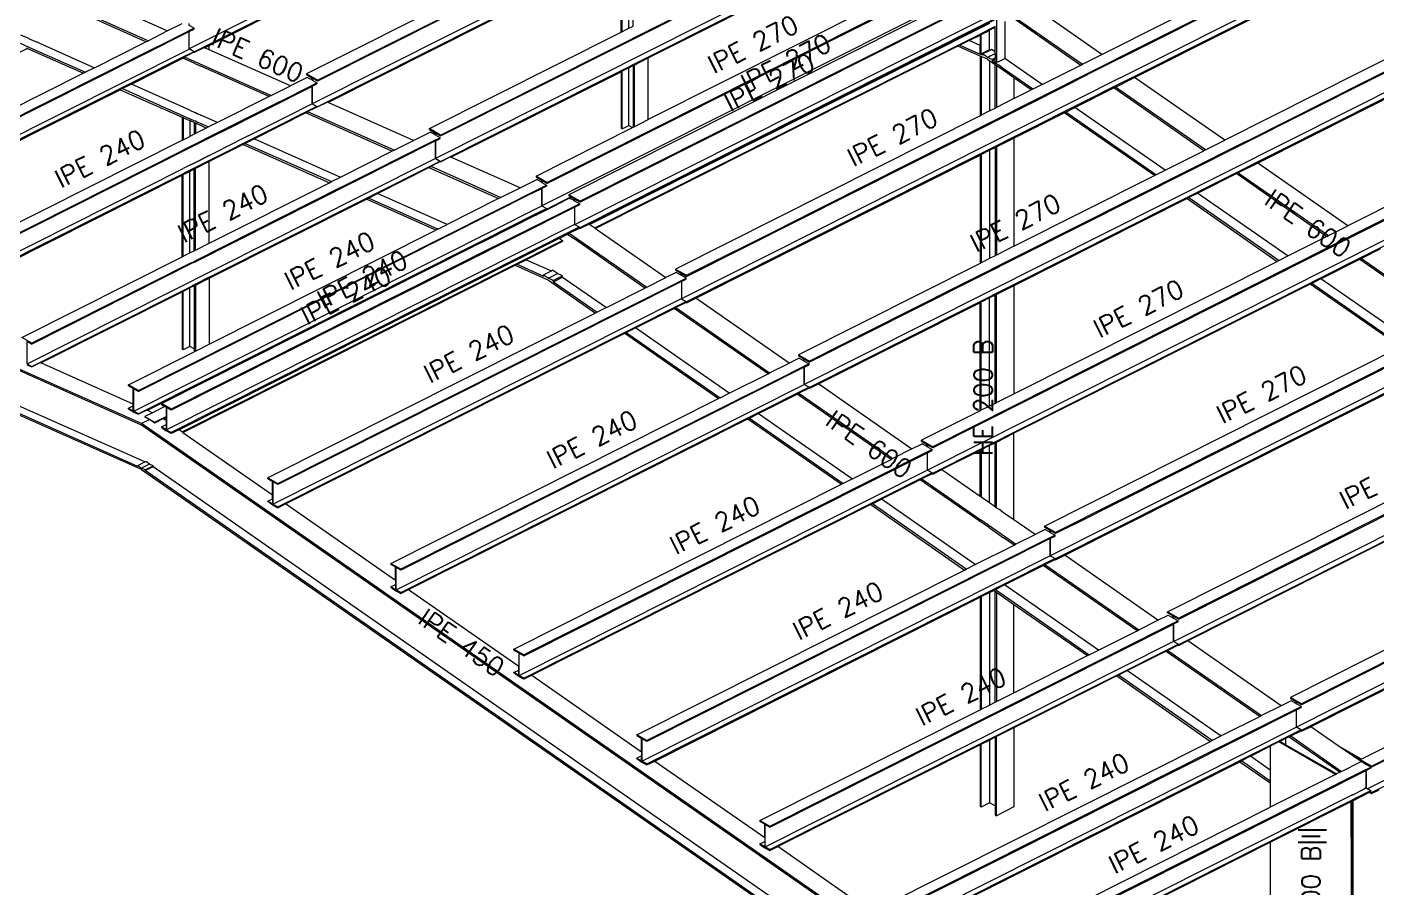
# Model space of a CAD drawing. Header units: millimetres. Extents: x 2 to 172, y 1 to 110.
# Drawn here: x 16.21 to 27.42, y 16.8 to 23.95 of the extents above; entities that cross this region are included whole.
import ezdxf
from ezdxf.enums import TextEntityAlignment as Align

# ---------------------------------------------------------------- set-up
doc = ezdxf.new("R2010")
doc.units = ezdxf.units.MM
doc.layers.add('BARRAS_DE_ACERO', color=7, linetype='Continuous', lineweight=9)
doc.layers.add('REFERENCIA_DE_LAS_BARRAS', color=2, linetype='Continuous', lineweight=9)
doc.styles.add('CYPETXT', font='romans__.ttf', dxfattribs={"height": 0.2})

msp = doc.modelspace()

# ---------------------------------------------------------------- linework, layer by layer
at = {"layer": 'BARRAS_DE_ACERO'}
for p, q in [((42.371, 33.458), (20.706, 22.557)), ((30.842, 28.517), (19.597, 22.859)), ((24.879, 27.407), (17.598, 23.743)), ((25.285, 23.527), (32.96, 27.39)), ((25.865, 26.981), (18.575, 23.313)), ((25.901, 26.952), (18.619, 23.288)), ((38.736, 26.572), (24.748, 19.534)), ((27.816, 26.319), (20.526, 22.651)), ((25.726, 18.848), (40.305, 26.184)), ((20.755, 22.31), (28.036, 25.974)), ((34.106, 25.679), (23.727, 20.456)), ((28.93, 25.534), (24.899, 23.505)), ((25.285, 23.691), (28.925, 25.523)), ((20.59, 25.295), (17.72, 23.852)), ((18.619, 23.508), (22.22, 25.32)), ((35.712, 25.098), (24.704, 19.559)), ((21.139, 24.875), (18.527, 23.56)), ((19.641, 23.045), (23.237, 24.854)), ((25.329, 23.502), (27.891, 24.792)), ((19.641, 23.053), (22.971, 24.729)), ((19.641, 22.834), (23.285, 24.668)), ((21.139, 24.548), (18.706, 23.323)), ((24.127, 24.472), (20.526, 22.66)), ((21.139, 23.906), (21.139, 24.548)), ((24.399, 24.316), (20.799, 22.504)), ((24.395, 24.305), (20.799, 22.496)), ((17.371, 23.917), (16.908, 24.123)), ((20.799, 22.285), (24.443, 24.119)), ((25.131, 23.722), (24.573, 24.111)), ((17.211, 23.836), (16.669, 24.077)), ((17.194, 23.827), (16.718, 24.039)), ((20.874, 22.314), (24.246, 24.011)), ((24.257, 24.016), (24.257, 23.654)), ((24.325, 23.995), (24.325, 23.689)), ((24.405, 24.035), (24.971, 23.641)), ((17.549, 23.91), (14.203, 22.226)), ((16.152, 23.886), (16.218, 23.856)), ((17.211, 23.836), (17.371, 23.917)), ((17.287, 23.786), (17.549, 23.918)), ((17.371, 23.917), (17.494, 23.978)), ((17.554, 23.92), (17.549, 23.918)), ((17.554, 23.912), (17.549, 23.91)), ((17.593, 23.94), (17.554, 23.92)), ((17.554, 23.912), (17.593, 23.931)), ((17.554, 23.768), (17.554, 23.912)), ((17.554, 23.912), (17.554, 23.912)), ((17.554, 23.768), (17.554, 23.912)), ((17.593, 23.931), (17.593, 23.94)), ((20.921, 22.282), (24.12, 23.891)), ((21.203, 23.939), (21.148, 23.911)), ((24.029, 23.837), (24.12, 23.883)), ((24.2, 23.979), (24.12, 23.939)), ((24.246, 23.955), (24.12, 23.891)), ((24.12, 23.883), (24.12, 23.797)), ((24.13, 23.888), (24.198, 23.922)), ((24.2, 23.923), (24.198, 23.922)), ((24.198, 23.762), (24.198, 23.922)), ((24.246, 23.947), (24.2, 23.923)), ((24.246, 23.947), (24.246, 23.955)), ((24.246, 23.743), (24.246, 23.947)), ((17.287, 23.786), (14.203, 22.234)), ((16.149, 23.815), (16.215, 23.786)), ((16.21, 23.772), (16.674, 23.566)), ((16.215, 23.786), (16.227, 23.78)), ((16.218, 23.856), (16.225, 23.853)), ((16.225, 23.853), (16.291, 23.824)), ((16.227, 23.78), (16.691, 23.574)), ((16.303, 23.818), (16.291, 23.824)), ((16.303, 23.818), (16.767, 23.612)), ((16.767, 23.612), (17.194, 23.827)), ((17.194, 23.827), (17.211, 23.836)), ((17.546, 23.764), (17.554, 23.768)), ((17.72, 23.852), (17.554, 23.768)), ((17.593, 23.745), (17.554, 23.768)), ((17.598, 23.74), (17.678, 23.78)), ((17.684, 23.778), (17.678, 23.78)), ((17.72, 23.761), (17.684, 23.778)), ((17.72, 23.761), (17.72, 23.796)), ((23.936, 23.791), (20.928, 22.277)), ((23.936, 23.791), (23.953, 23.799)), ((24.12, 23.709), (23.936, 23.791)), ((24.029, 23.837), (23.953, 23.799)), ((23.953, 23.799), (24.12, 23.725)), ((27.764, 23.821), (26.153, 23.01)), ((26.342, 23.006), (28.047, 23.864)), ((14.164, 22.062), (17.546, 23.764)), ((17.511, 23.704), (14.203, 22.04)), ((17.074, 23.476), (17.501, 23.691)), ((17.501, 23.691), (17.512, 23.697)), ((17.593, 23.745), (17.511, 23.704)), ((17.512, 23.702), (17.541, 23.716)), ((17.512, 23.702), (17.518, 23.699)), ((17.518, 23.699), (18.233, 23.382)), ((21.248, 23.634), (21.365, 23.693)), ((24.12, 23.732), (24.13, 23.728)), ((24.13, 23.721), (24.12, 23.725)), ((24.13, 23.705), (24.12, 23.709)), ((24.13, 23.728), (24.198, 23.762)), ((24.14, 23.716), (24.13, 23.721)), ((24.14, 23.726), (24.2, 23.756)), ((24.181, 23.698), (24.2, 23.707)), ((24.2, 23.69), (24.181, 23.698)), ((24.181, 23.682), (24.2, 23.669)), ((24.2, 23.762), (24.198, 23.762)), ((24.2, 23.762), (24.206, 23.759)), ((24.205, 23.71), (24.2, 23.707)), ((24.2, 23.69), (24.206, 23.687)), ((24.2, 23.669), (24.2, 23.253)), ((24.2, 23.669), (24.206, 23.664)), ((24.205, 23.71), (24.206, 23.711)), ((24.216, 23.764), (24.206, 23.759)), ((24.206, 23.711), (24.246, 23.731)), ((24.221, 23.68), (24.206, 23.687)), ((24.246, 23.636), (24.206, 23.664)), ((24.246, 23.743), (24.216, 23.764)), ((24.221, 23.68), (24.246, 23.693)), ((24.221, 23.68), (24.222, 23.669)), ((24.222, 23.669), (24.246, 23.682)), ((24.222, 23.669), (24.246, 23.652)), ((24.246, 23.731), (24.246, 23.743)), ((24.246, 23.731), (24.246, 23.693)), ((24.246, 23.693), (24.246, 23.682)), ((24.246, 23.661), (24.246, 23.682)), ((24.257, 23.654), (24.246, 23.661)), ((24.276, 23.664), (24.257, 23.654)), ((24.276, 23.664), (24.316, 23.684)), ((24.316, 23.684), (24.325, 23.689)), ((24.636, 23.472), (24.325, 23.689)), ((25.285, 23.691), (25.047, 23.572)), ((25.77, 19.033), (35.063, 23.709)), ((17.604, 23.645), (17.65, 23.625)), ((18.216, 23.373), (17.65, 23.625)), ((18.527, 23.56), (18.527, 23.552)), ((18.619, 23.508), (18.527, 23.56)), ((18.527, 23.552), (18.571, 23.527)), ((19.727, 22.869), (21.139, 23.579)), ((21.148, 23.584), (21.139, 23.579)), ((21.139, 23.579), (21.139, 23.109)), ((21.148, 23.104), (21.148, 23.584)), ((21.203, 23.612), (21.24, 23.63)), ((21.24, 23.63), (21.248, 23.634)), ((27.891, 23.613), (22.661, 20.982)), ((24.257, 23.629), (24.246, 23.636)), ((24.246, 23.276), (24.246, 23.636)), ((24.257, 23.629), (24.257, 23.281)), ((24.402, 23.528), (24.257, 23.629)), ((24.636, 23.472), (24.957, 23.634)), ((25.047, 23.572), (24.902, 23.498)), ((16.981, 23.429), (16.998, 23.438)), ((17.074, 23.476), (16.998, 23.438)), ((16.998, 23.438), (17.558, 23.188)), ((17.558, 23.26), (17.074, 23.476)), ((17.814, 23.075), (18.571, 23.455)), ((18.309, 23.332), (18.571, 23.464)), ((18.532, 23.532), (18.393, 23.462)), ((18.571, 23.51), (18.532, 23.532)), ((18.571, 23.527), (18.571, 23.51)), ((18.575, 23.508), (18.571, 23.51)), ((18.575, 23.466), (18.571, 23.464)), ((18.575, 23.524), (18.575, 23.508)), ((18.619, 23.499), (18.575, 23.524)), ((18.575, 23.508), (18.614, 23.485)), ((18.575, 23.466), (18.614, 23.485)), ((18.575, 23.458), (18.614, 23.477)), ((18.575, 23.466), (18.575, 23.466)), ((18.614, 23.485), (18.614, 23.477)), ((18.619, 23.499), (18.619, 23.508)), ((25.285, 23.527), (21.64, 21.693)), ((25.329, 23.502), (21.684, 21.668)), ((21.684, 21.879), (24.902, 23.498)), ((24.56, 23.434), (24.546, 23.427)), ((24.636, 23.472), (24.56, 23.434)), ((24.759, 23.435), (24.569, 23.339)), ((24.899, 23.505), (24.759, 23.435)), ((24.899, 23.505), (24.899, 23.505)), ((25.979, 22.923), (25.23, 23.444)), ((25.992, 22.929), (25.244, 23.451)), ((26.153, 23.01), (25.404, 23.532)), ((27.764, 23.494), (26.426, 22.82)), ((14.702, 22.282), (16.981, 23.429)), ((16.981, 23.429), (17.494, 23.201)), ((18.216, 23.373), (17.788, 23.158)), ((18.233, 23.382), (18.216, 23.373)), ((18.619, 23.286), (18.7, 23.326)), ((18.706, 23.323), (18.7, 23.326)), ((19.415, 23.008), (18.706, 23.323)), ((24.569, 23.339), (22.488, 22.292)), ((24.402, 23.355), (24.257, 23.281)), ((18.614, 23.291), (15.224, 21.585)), ((17.558, 23.26), (17.564, 23.258)), ((17.564, 23.258), (17.595, 23.244)), ((17.595, 23.244), (17.604, 23.24)), ((17.604, 23.24), (17.62, 23.233)), ((17.62, 23.233), (17.65, 23.219)), ((17.72, 23.188), (17.65, 23.219)), ((18.042, 23.045), (18.47, 23.26)), ((18.522, 23.237), (18.095, 23.022)), ((19.237, 22.919), (18.522, 23.237)), ((18.534, 23.248), (18.609, 23.285)), ((19.254, 22.927), (18.544, 23.243)), ((18.575, 23.313), (18.619, 23.288)), ((18.614, 23.291), (18.575, 23.313)), ((18.614, 23.288), (18.609, 23.285)), ((18.614, 23.291), (18.614, 23.288)), ((18.614, 23.288), (18.619, 23.286)), ((18.619, 23.286), (18.619, 23.288)), ((24.12, 23.213), (21.591, 21.94)), ((24.2, 23.253), (24.13, 23.218)), ((24.2, 23.253), (24.246, 23.276)), ((24.246, 23.276), (24.257, 23.281)), ((25.568, 22.716), (24.819, 23.237)), ((25.581, 22.723), (24.833, 23.244)), ((25.657, 22.761), (24.908, 23.282)), ((17.503, 23.197), (17.494, 23.201)), ((17.558, 23.172), (17.503, 23.197)), ((17.558, 23.172), (17.558, 23.042)), ((17.564, 23.17), (17.558, 23.172)), ((17.595, 23.156), (17.564, 23.17)), ((17.595, 23.156), (17.595, 23.061)), ((17.604, 23.152), (17.595, 23.156)), ((17.62, 23.161), (17.604, 23.168)), ((17.604, 23.152), (17.604, 23.065)), ((17.65, 23.131), (17.604, 23.152)), ((17.695, 23.111), (17.604, 23.065)), ((17.62, 23.161), (17.625, 23.159)), ((17.625, 23.159), (17.712, 23.12)), ((17.695, 23.111), (17.65, 23.131)), ((17.712, 23.12), (17.695, 23.111)), ((17.788, 23.158), (17.712, 23.12)), ((17.788, 23.158), (17.72, 23.188)), ((19.641, 23.053), (19.548, 23.106)), ((19.548, 23.098), (19.548, 23.106)), ((19.548, 23.098), (19.592, 23.072)), ((20.434, 22.712), (21.234, 23.115)), ((21.148, 23.104), (21.139, 23.109)), ((21.148, 23.104), (21.203, 23.132)), ((21.203, 23.132), (21.234, 23.115)), ((21.24, 23.118), (21.234, 23.115)), ((15.142, 21.827), (17.494, 23.01)), ((17.814, 23.075), (17.558, 22.946)), ((17.788, 23.07), (17.558, 22.954)), ((17.595, 23.061), (17.558, 23.042)), ((17.604, 23.065), (17.595, 23.061)), ((17.604, 22.977), (17.788, 23.07)), ((19.592, 23.001), (17.604, 22)), ((17.72, 22.883), (17.949, 22.998)), ((17.72, 22.883), (17.949, 22.998)), ((17.966, 23.007), (17.949, 22.998)), ((17.949, 22.998), (17.949, 22.998)), ((18.019, 22.983), (18.002, 22.975)), ((18.095, 23.022), (18.019, 22.983)), ((18.019, 22.983), (18.734, 22.666)), ((18.095, 23.022), (18.81, 22.704)), ((18.81, 22.616), (19.592, 23.009)), ((19.254, 22.927), (19.415, 23.008)), ((19.415, 23.008), (19.554, 23.078)), ((19.592, 23.056), (19.554, 23.078)), ((19.592, 23.056), (19.592, 23.072)), ((19.597, 23.053), (19.592, 23.056)), ((19.592, 23.009), (19.597, 23.011)), ((19.592, 23.001), (19.597, 23.003)), ((19.597, 23.07), (19.641, 23.045)), ((19.597, 23.07), (19.597, 23.053)), ((19.636, 23.031), (19.597, 23.053)), ((19.597, 23.012), (19.636, 23.031)), ((19.597, 23.003), (19.636, 23.023)), ((19.597, 23.011), (19.597, 23.012)), ((19.597, 23.003), (19.597, 23.003)), ((19.597, 23.003), (19.597, 22.859)), ((19.636, 23.023), (19.636, 23.031)), ((19.641, 23.053), (19.641, 23.045)), ((26.306, 22.988), (23.509, 21.581)), ((24.402, 23.028), (24.402, 22.129)), ((25.992, 22.929), (26.153, 23.01)), ((26.342, 23.006), (26.306, 22.988)), ((17.558, 22.946), (15.224, 21.771)), ((15.224, 21.78), (17.503, 22.926)), ((17.503, 22.926), (17.558, 22.954)), ((17.558, 22.954), (17.503, 22.926)), ((17.604, 22.977), (17.558, 22.954)), ((18.002, 22.975), (17.72, 22.833)), ((18.002, 22.975), (18.717, 22.657)), ((18.81, 22.704), (19.237, 22.919)), ((19.237, 22.919), (19.254, 22.927)), ((19.641, 22.831), (19.721, 22.872)), ((19.727, 22.869), (19.721, 22.872)), ((21.759, 21.698), (24.12, 22.885)), ((24.12, 22.885), (24.12, 21.987)), ((24.13, 22.891), (24.13, 21.992)), ((24.2, 22.926), (24.2, 22.027)), ((24.246, 22.949), (24.246, 22.051)), ((24.257, 22.954), (24.257, 22.056)), ((25.657, 22.761), (25.979, 22.923)), ((25.992, 22.929), (25.979, 22.923)), ((15.186, 21.608), (17.503, 22.774)), ((17.558, 22.802), (17.503, 22.774)), ((17.558, 22.802), (17.503, 22.774)), ((17.595, 22.82), (17.558, 22.802)), ((17.604, 22.824), (17.595, 22.82)), ((19.544, 22.782), (19.556, 22.788)), ((19.544, 22.782), (20.122, 22.525)), ((19.556, 22.793), (19.584, 22.807)), ((19.556, 22.788), (19.556, 22.793)), ((19.556, 22.793), (19.561, 22.791)), ((20.139, 22.534), (19.561, 22.791)), ((19.597, 22.859), (19.641, 22.834)), ((19.636, 22.834), (19.641, 22.831)), ((19.641, 22.834), (19.641, 22.831)), ((20.3, 22.614), (19.727, 22.869)), ((25.581, 22.723), (25.657, 22.761)), ((26.426, 22.82), (26.265, 22.739)), ((27.174, 22.299), (26.426, 22.82)), ((17.494, 22.042), (17.494, 22.719)), ((17.503, 22.046), (17.503, 22.724)), ((17.558, 22.074), (17.558, 22.751)), ((17.72, 22.155), (18.717, 22.657)), ((18.717, 22.657), (18.734, 22.666)), ((18.734, 22.666), (18.81, 22.704)), ((20.3, 22.614), (20.439, 22.684)), ((20.434, 22.712), (20.434, 22.704)), ((20.526, 22.66), (20.434, 22.712)), ((20.434, 22.704), (20.478, 22.679)), ((20.478, 22.679), (20.478, 22.662)), ((20.482, 22.676), (20.482, 22.659)), ((20.482, 22.676), (20.526, 22.651)), ((20.482, 22.659), (20.521, 22.637)), ((20.526, 22.651), (20.526, 22.66)), ((24.402, 22.129), (25.568, 22.716)), ((25.568, 22.716), (25.581, 22.723)), ((26.252, 22.733), (25.93, 22.571)), ((26.265, 22.739), (26.252, 22.733)), ((26.252, 22.733), (27.001, 22.211)), ((26.265, 22.739), (27.014, 22.218)), ((16.207, 21.153), (18.988, 22.553)), ((17.131, 20.932), (20.521, 22.637)), ((20.402, 22.569), (17.131, 20.923)), ((18.81, 22.616), (17.595, 22.004)), ((17.604, 22.009), (18.81, 22.616)), ((19.695, 22.31), (19.117, 22.567)), ((20.139, 22.534), (20.3, 22.614)), ((20.402, 22.569), (20.482, 22.609)), ((20.482, 22.609), (20.482, 22.61)), ((20.521, 22.637), (20.521, 22.629)), ((20.73, 22.535), (20.75, 22.523)), ((25.93, 22.571), (25.854, 22.533)), ((25.93, 22.571), (26.679, 22.049)), ((27.764, 22.596), (27.174, 22.299)), ((28.047, 22.639), (27.364, 22.295)), ((20.754, 22.454), (17.404, 20.768)), ((17.72, 21.873), (19.015, 22.524)), ((17.72, 21.865), (19.024, 22.52)), ((19.619, 22.272), (19.041, 22.529)), ((20.122, 22.525), (19.695, 22.31)), ((20.086, 22.126), (20.755, 22.462)), ((20.122, 22.525), (20.139, 22.534)), ((20.521, 22.44), (20.441, 22.399)), ((20.482, 22.465), (20.521, 22.443)), ((20.518, 22.441), (20.521, 22.443)), ((20.521, 22.44), (20.521, 22.443)), ((20.521, 22.44), (20.526, 22.438)), ((20.526, 22.438), (20.606, 22.478)), ((20.526, 22.438), (20.526, 22.44)), ((20.711, 22.529), (20.608, 22.477)), ((20.715, 22.527), (20.711, 22.529)), ((20.743, 22.511), (20.715, 22.527)), ((20.743, 22.511), (20.75, 22.515)), ((20.75, 22.523), (20.75, 22.515)), ((20.75, 22.515), (20.75, 22.507)), ((20.754, 22.31), (20.754, 22.454)), ((20.755, 22.521), (20.799, 22.496)), ((20.755, 22.504), (20.755, 22.521)), ((20.799, 22.504), (20.799, 22.496)), ((25.841, 22.526), (24.402, 21.802)), ((25.854, 22.533), (25.841, 22.526)), ((25.841, 22.526), (26.589, 22.004)), ((25.854, 22.533), (26.603, 22.011)), ((19.619, 22.272), (19.695, 22.31)), ((20.421, 22.392), (19.993, 22.177)), ((20.421, 22.392), (19.993, 22.177)), ((20.002, 22.173), (20.429, 22.389)), ((20.431, 22.388), (20.004, 22.173)), ((20.438, 22.401), (20.421, 22.392)), ((20.438, 22.401), (20.421, 22.392)), ((20.421, 22.392), (20.421, 22.392)), ((20.441, 22.394), (20.429, 22.389)), ((20.429, 22.389), (20.431, 22.388)), ((20.431, 22.388), (20.448, 22.396)), ((20.441, 22.399), (20.448, 22.396)), ((20.441, 22.394), (20.441, 22.399)), ((20.747, 22.306), (20.754, 22.31)), ((20.754, 22.31), (20.793, 22.288)), ((20.755, 22.31), (20.799, 22.285)), ((20.786, 22.284), (17.404, 20.582)), ((17.72, 21.316), (19.602, 22.263)), ((20.624, 22.194), (20.695, 22.23)), ((20.695, 22.23), (20.709, 22.237)), ((20.695, 22.23), (20.747, 22.194)), ((20.709, 22.237), (20.793, 22.279)), ((20.709, 22.237), (21.352, 21.789)), ((20.786, 22.284), (20.793, 22.288)), ((20.793, 22.288), (20.793, 22.279)), ((20.793, 22.279), (20.799, 22.276)), ((20.799, 22.285), (20.799, 22.276)), ((20.921, 22.282), (20.928, 22.277)), ((20.928, 22.277), (21.512, 21.87)), ((27.364, 22.295), (23.727, 20.465)), ((27.001, 22.211), (26.679, 22.049)), ((27.001, 22.211), (27.014, 22.218)), ((27.014, 22.218), (27.174, 22.299)), ((17.206, 20.767), (19.909, 22.127)), ((17.322, 20.823), (19.911, 22.126)), ((20.086, 22.126), (17.404, 20.776)), ((20.624, 22.194), (17.469, 20.606)), ((17.494, 20.588), (20.653, 22.178)), ((17.558, 22.074), (17.595, 22.092)), ((17.595, 22.092), (17.604, 22.097)), ((17.604, 22.097), (17.72, 22.155)), ((19.917, 22.139), (19.9, 22.131)), ((19.909, 22.127), (19.911, 22.126)), ((19.928, 22.135), (19.911, 22.126)), ((19.993, 22.177), (19.917, 22.139)), ((19.917, 22.139), (19.917, 22.139)), ((19.928, 22.135), (19.926, 22.135)), ((20.004, 22.173), (19.928, 22.135)), ((19.993, 22.177), (19.993, 22.177)), ((20.002, 22.173), (20.004, 22.173)), ((20.653, 22.169), (20.352, 22.018)), ((20.635, 22.188), (20.624, 22.194)), ((20.754, 22.189), (20.747, 22.194)), ((21.338, 21.782), (20.754, 22.189)), ((24.402, 22.129), (24.257, 22.056)), ((16.164, 21.372), (17.494, 22.042)), ((17.595, 21.996), (16.246, 21.317)), ((17.558, 21.986), (16.246, 21.325)), ((17.494, 22.042), (17.503, 22.046)), ((17.503, 22.046), (17.558, 22.074)), ((17.558, 21.986), (17.604, 22.009)), ((17.558, 21.986), (17.595, 22.004)), ((17.595, 21.996), (17.604, 22)), ((20.259, 21.971), (20.276, 21.98)), ((20.276, 21.98), (20.352, 22.018)), ((20.276, 21.98), (20.495, 21.882)), ((20.352, 22.018), (20.561, 21.925)), ((24.12, 21.987), (22.613, 21.229)), ((24.13, 21.992), (24.12, 21.987)), ((24.2, 22.027), (24.13, 21.992)), ((24.246, 22.051), (24.2, 22.027)), ((24.257, 22.056), (24.246, 22.051)), ((24.402, 20.904), (26.589, 22.004)), ((26.603, 22.011), (26.589, 22.004)), ((26.679, 22.049), (26.603, 22.011)), ((26.951, 21.859), (27.273, 22.021)), ((27.287, 22.028), (27.273, 22.021)), ((27.273, 22.021), (27.844, 21.624)), ((17.501, 20.584), (20.259, 21.971)), ((17.604, 21.814), (17.72, 21.873)), ((17.72, 21.873), (17.604, 21.814)), ((17.604, 21.806), (17.72, 21.865)), ((17.72, 21.865), (17.72, 21.316)), ((20.259, 21.971), (20.536, 21.848)), ((20.496, 21.892), (20.536, 21.864)), ((20.536, 21.864), (20.536, 21.864)), ((20.576, 21.846), (20.536, 21.864)), ((20.561, 21.925), (20.571, 21.93)), ((20.612, 21.902), (20.571, 21.93)), ((20.653, 21.874), (21.017, 21.62)), ((21.352, 21.789), (21.512, 21.87)), ((21.597, 21.912), (21.512, 21.87)), ((21.591, 21.94), (21.591, 21.932)), ((21.591, 21.932), (21.635, 21.907)), ((21.635, 21.89), (21.597, 21.912)), ((21.635, 21.907), (21.635, 21.89)), ((21.64, 21.887), (21.635, 21.89)), ((21.64, 21.904), (21.64, 21.887)), ((21.64, 21.904), (21.684, 21.879)), ((21.679, 21.857), (21.679, 21.865)), ((21.684, 21.888), (21.684, 21.879)), ((17.157, 20.657), (14.702, 21.749)), ((16.321, 21.16), (17.494, 21.751)), ((17.494, 21.751), (17.503, 21.755)), ((17.494, 21.751), (17.494, 21.275)), ((17.503, 21.27), (17.503, 21.755)), ((17.595, 21.81), (17.558, 21.791)), ((17.595, 21.801), (17.558, 21.783)), ((17.604, 21.806), (17.595, 21.801)), ((17.595, 21.801), (17.595, 21.278)), ((21.64, 21.837), (18.289, 20.151)), ((20.536, 21.848), (20.927, 21.575)), ((20.577, 21.835), (20.576, 21.846)), ((20.577, 21.835), (20.941, 21.582)), ((21.017, 21.62), (21.338, 21.782)), ((21.189, 21.619), (21.532, 21.791)), ((21.338, 21.782), (21.352, 21.789)), ((21.64, 21.837), (21.679, 21.857)), ((21.64, 21.837), (21.64, 21.837)), ((21.64, 21.837), (21.64, 21.693)), ((21.64, 21.837), (21.64, 21.693)), ((23.727, 20.245), (26.872, 21.828)), ((24.402, 21.802), (24.257, 21.729)), ((26.862, 21.814), (24.402, 20.577)), ((24.402, 21.802), (24.402, 20.904)), ((26.876, 21.821), (26.862, 21.814)), ((27.611, 21.293), (26.862, 21.814)), ((26.951, 21.859), (26.876, 21.821)), ((27.624, 21.3), (26.876, 21.821)), ((26.876, 21.821), (26.876, 21.821)), ((27.7, 21.338), (26.951, 21.859)), ((17.157, 20.645), (14.702, 21.737)), ((18.289, 19.965), (21.679, 21.671)), ((21.679, 21.663), (21.594, 21.62)), ((21.64, 21.693), (21.632, 21.689)), ((21.64, 21.693), (21.684, 21.668)), ((21.64, 21.693), (21.679, 21.671)), ((21.679, 21.671), (21.679, 21.663)), ((21.684, 21.66), (21.759, 21.698)), ((24.12, 21.66), (22.781, 20.986)), ((24.12, 20.762), (24.12, 21.66)), ((24.13, 20.767), (24.13, 21.665)), ((20.927, 21.575), (18.207, 20.207)), ((18.289, 20.16), (21.189, 21.619)), ((20.941, 21.582), (20.927, 21.575)), ((21.017, 21.62), (20.941, 21.582)), ((22.36, 21.071), (21.581, 21.613)), ((21.594, 21.62), (22.373, 21.078)), ((23.509, 21.581), (22.705, 21.176)), ((33.525, 21.547), (26.747, 18.136)), ((17.185, 20.338), (14.702, 21.442)), ((21.183, 21.413), (21.962, 20.871)), ((22.038, 20.909), (21.259, 21.451)), ((17.126, 20.301), (14.702, 21.379)), ((17.157, 20.275), (14.702, 21.367)), ((16.246, 21.325), (16.164, 21.372)), ((16.207, 21.339), (16.246, 21.317)), ((16.207, 21.153), (16.207, 21.339)), ((16.246, 21.325), (16.246, 21.317)), ((18.354, 19.99), (21.17, 21.407)), ((21.17, 21.407), (21.949, 20.864)), ((17.049, 20.979), (17.595, 21.253)), ((17.503, 21.27), (17.494, 21.275)), ((17.558, 21.298), (17.503, 21.27)), ((17.595, 21.278), (17.558, 21.298)), ((17.595, 21.278), (17.595, 21.253)), ((17.604, 21.258), (17.595, 21.253)), ((22.618, 21.201), (22.534, 21.158)), ((22.613, 21.229), (22.613, 21.22)), ((22.613, 21.229), (22.705, 21.176)), ((22.613, 21.22), (22.657, 21.195)), ((22.618, 21.201), (22.657, 21.179)), ((22.657, 21.179), (22.657, 21.195)), ((22.661, 21.176), (22.661, 21.193)), ((22.661, 21.193), (22.705, 21.168)), ((24.656, 19.806), (27.611, 21.293)), ((27.784, 21.281), (24.748, 19.753)), ((16.205, 21.146), (16.246, 21.128)), ((16.207, 21.153), (16.246, 21.131)), ((16.246, 21.128), (16.315, 21.163)), ((16.315, 21.163), (16.321, 21.16)), ((17.088, 20.819), (16.321, 21.16)), ((22.661, 21.126), (19.311, 19.44)), ((22.212, 20.908), (22.661, 21.134)), ((22.657, 21.179), (22.661, 21.176)), ((22.661, 21.176), (22.7, 21.154)), ((22.7, 21.154), (22.661, 21.134)), ((22.661, 21.126), (22.661, 20.982)), ((22.661, 21.126), (22.661, 21.126)), ((22.7, 21.146), (22.7, 21.154)), ((22.705, 21.176), (22.705, 21.168)), ((17.049, 20.97), (17.049, 20.979)), ((17.131, 20.932), (17.049, 20.979)), ((17.049, 20.97), (17.088, 20.948)), ((19.272, 19.276), (22.654, 20.978)), ((22.705, 20.957), (22.661, 20.982)), ((22.781, 20.986), (22.705, 20.948)), ((22.781, 20.986), (23.555, 20.447)), ((17.088, 20.819), (17.088, 20.948)), ((17.092, 20.76), (17.092, 20.946)), ((17.092, 20.946), (17.131, 20.923)), ((17.131, 20.923), (17.131, 20.932)), ((19.228, 19.495), (21.949, 20.864)), ((19.311, 19.254), (22.693, 20.956)), ((21.949, 20.864), (21.962, 20.871)), ((21.962, 20.871), (22.038, 20.909)), ((22.212, 20.908), (22.019, 20.811)), ((22.212, 20.908), (22.212, 20.908)), ((23.381, 20.359), (22.602, 20.902)), ((22.7, 20.951), (22.616, 20.909)), ((22.616, 20.909), (23.395, 20.366)), ((22.7, 20.959), (22.693, 20.956)), ((22.7, 20.951), (22.7, 20.959)), ((22.705, 20.948), (22.7, 20.951)), ((22.705, 20.948), (22.705, 20.957)), ((24.257, 20.831), (24.402, 20.904)), ((17.049, 20.776), (17.049, 20.784)), ((17.09, 20.752), (17.049, 20.776)), ((17.09, 20.752), (17.131, 20.734)), ((17.131, 20.737), (17.092, 20.76)), ((17.197, 20.771), (17.131, 20.737)), ((17.201, 20.769), (17.131, 20.734)), ((17.249, 20.747), (17.185, 20.715)), ((17.35, 20.798), (17.249, 20.747)), ((17.322, 20.823), (17.322, 20.815)), ((17.404, 20.776), (17.322, 20.823)), ((17.322, 20.815), (17.35, 20.798)), ((17.365, 20.79), (17.365, 20.604)), ((17.404, 20.768), (17.365, 20.79)), ((17.404, 20.768), (17.404, 20.776)), ((22.281, 20.74), (23.06, 20.197)), ((24.12, 20.762), (23.634, 20.518)), ((24.13, 20.767), (24.12, 20.762)), ((24.2, 20.802), (24.13, 20.767)), ((24.246, 20.825), (24.2, 20.802)), ((24.246, 20.825), (24.257, 20.831)), ((17.131, 20.737), (17.131, 20.734)), ((17.226, 20.692), (17.157, 20.657)), ((17.356, 20.519), (17.157, 20.657)), ((23.687, 16.097), (17.157, 20.645)), ((17.185, 20.715), (17.185, 20.71)), ((17.185, 20.715), (17.226, 20.692)), ((17.226, 20.692), (17.185, 20.71)), ((17.226, 20.692), (17.268, 20.663)), ((17.226, 20.692), (17.268, 20.668)), ((17.268, 20.668), (17.361, 20.715)), ((17.322, 20.629), (17.322, 20.626)), ((17.339, 20.696), (17.337, 20.698)), ((22.191, 20.695), (22.97, 20.153)), ((22.205, 20.702), (22.984, 20.159)), ((17.322, 20.626), (17.363, 20.597)), ((17.404, 20.574), (17.363, 20.597)), ((17.469, 20.606), (17.404, 20.574)), ((17.494, 20.588), (17.469, 20.606)), ((17.501, 20.584), (17.494, 20.588)), ((17.501, 20.584), (18.246, 20.065)), ((23.634, 20.509), (23.634, 20.518)), ((23.634, 20.518), (23.727, 20.465)), ((24.257, 20.503), (24.402, 20.577)), ((24.402, 19.857), (24.402, 20.577)), ((23.683, 20.423), (20.332, 18.737)), ((20.332, 18.729), (23.683, 20.415)), ((23.555, 20.447), (23.395, 20.366)), ((23.555, 20.447), (23.64, 20.489)), ((23.634, 20.509), (23.678, 20.484)), ((23.678, 20.467), (23.64, 20.489)), ((23.678, 20.467), (23.678, 20.484)), ((23.678, 20.467), (23.683, 20.465)), ((23.683, 20.481), (23.683, 20.465)), ((23.727, 20.456), (23.683, 20.481)), ((23.683, 20.465), (23.722, 20.442)), ((23.722, 20.442), (23.683, 20.423)), ((23.683, 20.27), (23.683, 20.415)), ((23.722, 20.434), (23.722, 20.442)), ((23.727, 20.465), (23.727, 20.456)), ((24.13, 20.44), (24.12, 20.434)), ((24.2, 20.475), (24.13, 20.44)), ((24.13, 20.44), (24.13, 20.047)), ((24.2, 20.475), (24.246, 20.498)), ((24.2, 19.998), (24.2, 20.475)), ((24.246, 20.498), (24.257, 20.503)), ((24.246, 19.966), (24.246, 20.498)), ((24.257, 19.958), (24.257, 20.503)), ((17.126, 20.301), (17.127, 20.309)), ((17.127, 20.309), (17.185, 20.338)), ((17.127, 20.309), (17.157, 20.288)), ((17.223, 20.321), (17.157, 20.288)), ((17.185, 20.338), (17.193, 20.342)), ((17.223, 20.321), (17.193, 20.342)), ((17.253, 20.307), (17.254, 20.299)), ((23.06, 20.197), (23.381, 20.359)), ((23.395, 20.366), (23.381, 20.359)), ((17.187, 20.274), (17.157, 20.288)), ((17.188, 20.266), (17.187, 20.274)), ((23.637, 15.774), (17.188, 20.266)), ((18.207, 20.198), (18.207, 20.207)), ((18.207, 20.207), (18.289, 20.16)), ((18.207, 20.198), (18.246, 20.176)), ((20.293, 18.565), (23.675, 20.266)), ((20.332, 18.542), (23.714, 20.244)), ((23.06, 20.197), (22.984, 20.159)), ((23.637, 20.197), (24.13, 19.854)), ((23.683, 20.27), (23.675, 20.266)), ((23.683, 20.271), (23.727, 20.245)), ((23.722, 20.248), (23.683, 20.27)), ((23.722, 20.248), (23.714, 20.244)), ((23.722, 20.248), (23.722, 20.24)), ((23.722, 20.24), (23.727, 20.237)), ((23.727, 20.237), (23.802, 20.275)), ((23.727, 20.245), (23.727, 20.237)), ((28.047, 20.188), (25.77, 19.042)), ((18.246, 20.065), (18.246, 20.176)), ((18.25, 19.988), (18.25, 20.174)), ((18.289, 20.151), (18.25, 20.174)), ((18.289, 20.16), (18.289, 20.151)), ((22.984, 20.159), (22.97, 20.153)), ((25.678, 19.095), (27.764, 20.145)), ((18.207, 20.012), (18.207, 20.009)), ((18.248, 19.98), (18.207, 20.009)), ((18.246, 20.032), (18.246, 19.99)), ((18.248, 19.98), (18.289, 19.957)), ((18.289, 19.957), (18.354, 19.99)), ((18.289, 19.965), (18.289, 19.957)), ((19.267, 19.354), (18.354, 19.99)), ((23.213, 19.984), (20.397, 18.567)), ((23.226, 19.99), (23.213, 19.984)), ((23.213, 19.984), (23.992, 19.441)), ((23.226, 19.99), (23.302, 20.029)), ((24.005, 19.448), (23.226, 19.99)), ((24.081, 19.486), (23.302, 20.029)), ((24.13, 20.047), (24.12, 20.054)), ((24.2, 19.79), (24.112, 19.85)), ((24.316, 19.917), (24.276, 19.945)), ((24.402, 19.857), (24.316, 19.917)), ((24.577, 19.735), (24.402, 19.857)), ((25.77, 18.823), (27.891, 19.89)), ((29.654, 19.87), (26.699, 18.383)), ((29.833, 19.852), (26.791, 18.322)), ((24.2, 19.79), (24.206, 19.785)), ((24.206, 19.785), (24.316, 19.708)), ((24.416, 19.655), (24.577, 19.735)), ((24.661, 19.778), (24.577, 19.735)), ((24.656, 19.806), (24.656, 19.797)), ((24.748, 19.753), (24.656, 19.806)), ((24.656, 19.797), (24.7, 19.772)), ((24.661, 19.778), (24.7, 19.756)), ((24.7, 19.756), (24.7, 19.772)), ((24.704, 19.753), (24.7, 19.756)), ((24.704, 19.77), (24.704, 19.753)), ((24.748, 19.745), (24.704, 19.77)), ((24.704, 19.753), (24.743, 19.731)), ((24.904, 19.823), (24.748, 19.745)), ((24.748, 19.745), (24.748, 19.753)), ((24.743, 19.731), (21.354, 18.025)), ((24.704, 19.703), (21.354, 18.017)), ((24.704, 19.703), (24.743, 19.723)), ((24.704, 19.703), (24.704, 19.559)), ((24.704, 19.703), (24.704, 19.703)), ((24.704, 19.559), (24.704, 19.703)), ((24.743, 19.723), (24.743, 19.731)), ((29.537, 19.712), (26.791, 18.33)), ((29.927, 19.68), (26.867, 18.14)), ((24.697, 19.555), (21.315, 17.853)), ((21.354, 17.831), (24.736, 19.533)), ((24.704, 19.559), (24.697, 19.555)), ((24.748, 19.534), (24.704, 19.559)), ((24.704, 19.559), (24.743, 19.537)), ((25.598, 19.024), (24.824, 19.563)), ((27.371, 17.813), (30.825, 19.551)), ((19.272, 19.276), (19.272, 19.462)), ((19.311, 19.44), (19.272, 19.462)), ((21.271, 18.072), (23.992, 19.441)), ((23.992, 19.441), (24.005, 19.448)), ((24.005, 19.448), (24.081, 19.486)), ((24.324, 19.317), (24.645, 19.479)), ((24.645, 19.479), (24.659, 19.486)), ((25.424, 18.936), (24.645, 19.479)), ((24.659, 19.486), (25.438, 18.943)), ((30.329, 19.4), (27.289, 17.871)), ((30.957, 19.445), (27.338, 17.624)), ((19.228, 19.301), (19.267, 19.32)), ((19.228, 19.301), (19.228, 19.298)), ((19.267, 19.279), (19.228, 19.301)), ((25.103, 18.775), (24.324, 19.317)), ((30.508, 19.383), (27.371, 17.804)), ((19.311, 19.254), (19.272, 19.276)), ((19.311, 19.246), (19.375, 19.278)), ((19.311, 19.254), (19.311, 19.246)), ((19.375, 19.278), (20.289, 18.642)), ((24.2, 19.255), (24.234, 19.272)), ((24.234, 19.272), (24.248, 19.279)), ((24.234, 19.272), (24.246, 19.264)), ((24.246, 19.264), (24.257, 19.257)), ((24.246, 18.344), (24.246, 19.264)), ((24.257, 19.273), (25.027, 18.736)), ((24.257, 19.257), (24.257, 18.349)), ((24.257, 19.257), (24.316, 19.215)), ((24.316, 19.215), (24.402, 19.155)), ((24.402, 18.422), (24.402, 19.155)), ((25.678, 19.086), (25.678, 19.095)), ((25.678, 19.095), (25.77, 19.042)), ((25.721, 19.061), (25.678, 19.086)), ((25.683, 19.066), (25.721, 19.044)), ((25.721, 19.044), (25.721, 19.061)), ((25.726, 19.058), (25.726, 19.042)), ((25.726, 19.058), (25.77, 19.033)), ((22.375, 17.306), (25.726, 18.992)), ((25.726, 19.042), (25.721, 19.044)), ((25.765, 19.011), (25.726, 18.992)), ((25.726, 18.992), (25.726, 18.847)), ((25.726, 18.992), (25.726, 18.992)), ((25.726, 18.848), (25.726, 18.992)), ((25.765, 19.011), (25.765, 19.02)), ((25.77, 19.042), (25.77, 19.033)), ((22.336, 17.142), (25.718, 18.844)), ((25.77, 18.823), (25.726, 18.848)), ((20.332, 18.737), (20.25, 18.784)), ((20.25, 18.775), (20.289, 18.753)), ((20.289, 18.753), (20.289, 18.642)), ((20.293, 18.565), (20.293, 18.751)), ((20.293, 18.751), (20.332, 18.729)), ((20.332, 18.729), (20.332, 18.737)), ((22.375, 17.12), (25.757, 18.821)), ((24.526, 18.396), (25.281, 18.776)), ((25.027, 18.736), (25.103, 18.775)), ((25.68, 18.774), (25.667, 18.768)), ((25.667, 18.768), (26.446, 18.225)), ((25.765, 18.825), (25.757, 18.821)), ((25.765, 18.817), (25.765, 18.825)), ((20.25, 18.586), (20.25, 18.589)), ((20.289, 18.567), (20.25, 18.589)), ((20.291, 18.558), (20.25, 18.586)), ((20.289, 18.567), (20.289, 18.609)), ((20.332, 18.534), (20.291, 18.558)), ((20.332, 18.542), (20.293, 18.565)), ((20.397, 18.567), (20.332, 18.534)), ((20.332, 18.534), (20.332, 18.542)), ((25.256, 18.561), (26.035, 18.018)), ((26.048, 18.025), (25.269, 18.568)), ((25.345, 18.606), (26.124, 18.063)), ((22.375, 17.314), (24.526, 18.396)), ((22.293, 17.361), (24.12, 18.28)), ((23.397, 16.594), (26.747, 18.28)), ((24.246, 18.344), (24.257, 18.349)), ((26.699, 18.383), (26.699, 18.375)), ((26.791, 18.33), (26.699, 18.383)), ((26.747, 18.347), (26.747, 18.33)), ((26.791, 18.322), (26.747, 18.347)), ((26.747, 18.136), (26.747, 18.28)), ((26.786, 18.308), (26.786, 18.3)), ((26.791, 18.322), (26.791, 18.33)), ((21.271, 18.072), (21.271, 18.064)), ((23.397, 16.408), (26.779, 18.11)), ((24.246, 18.053), (24.2, 18.029)), ((24.246, 18.053), (24.257, 18.058)), ((24.246, 18.053), (24.246, 17.482)), ((26.702, 18.063), (26.688, 18.056)), ((26.688, 18.056), (27.11, 17.763)), ((26.702, 18.063), (26.786, 18.105)), ((26.702, 18.063), (27.123, 17.769)), ((26.791, 18.111), (26.747, 18.136)), ((26.747, 18.136), (26.786, 18.114)), ((26.779, 18.11), (26.786, 18.114)), ((26.786, 18.114), (26.786, 18.105)), ((26.791, 18.103), (26.867, 18.14)), ((21.315, 17.853), (21.315, 18.039)), ((21.354, 18.017), (21.315, 18.039)), ((23.314, 16.649), (26.035, 18.018)), ((26.079, 17.952), (23.397, 16.602)), ((24.12, 17.989), (24.12, 17.479)), ((24.13, 17.994), (24.2, 18.029)), ((24.13, 17.473), (24.13, 17.994)), ((24.2, 18.029), (24.2, 17.508)), ((26.367, 17.894), (26.53, 17.977)), ((26.602, 18.013), (26.53, 17.977)), ((26.53, 17.977), (26.53, 17.78)), ((27.073, 17.744), (26.602, 18.013)), ((26.658, 18.041), (26.658, 17.988)), ((27.08, 17.748), (26.658, 17.988)), ((27.289, 17.871), (27.094, 17.982)), ((27.284, 17.85), (27.156, 17.939)), ((21.271, 17.875), (21.271, 17.878)), ((21.354, 17.831), (21.315, 17.853)), ((21.354, 17.823), (21.419, 17.855)), ((21.354, 17.823), (21.354, 17.831)), ((23.462, 16.433), (26.277, 17.849)), ((26.277, 17.849), (26.291, 17.856)), ((26.277, 17.849), (26.53, 17.673)), ((26.53, 17.689), (26.291, 17.856)), ((27.123, 17.769), (27.284, 17.85)), ((27.282, 17.867), (27.279, 17.866)), ((27.279, 17.866), (27.279, 17.857)), ((27.371, 17.813), (27.279, 17.866)), ((27.322, 17.832), (27.279, 17.857)), ((27.322, 17.828), (27.322, 17.832)), ((27.322, 17.828), (27.327, 17.825)), ((27.327, 17.825), (27.327, 17.829)), ((27.371, 17.804), (27.327, 17.829)), ((26.53, 17.78), (26.53, 17.689)), ((27.073, 17.744), (26.53, 17.471)), ((27.073, 17.744), (27.08, 17.748)), ((27.322, 17.773), (27.327, 17.775)), ((27.366, 17.795), (27.327, 17.775)), ((27.366, 17.803), (27.366, 17.795)), ((27.371, 17.804), (27.371, 17.813)), ((24.068, 15.95), (27.366, 17.609)), ((27.215, 17.575), (27.307, 17.621)), ((27.322, 17.629), (27.307, 17.621)), ((27.322, 17.629), (27.327, 17.631)), ((27.327, 17.631), (27.338, 17.624)), ((27.338, 17.624), (27.366, 17.609)), ((27.366, 17.601), (27.366, 17.609)), ((27.371, 17.585), (27.434, 17.617)), ((24.2, 17.508), (24.13, 17.473)), ((24.246, 17.482), (24.2, 17.508)), ((26.53, 17.18), (27.201, 17.518)), ((27.201, 17.313), (27.201, 17.518)), ((27.215, 17.525), (27.215, 15.447)), ((27.362, 17.599), (27.366, 17.601)), ((27.371, 17.594), (27.362, 17.599)), ((23.894, 16.144), (26.53, 17.471)), ((24.13, 17.473), (24.12, 17.479)), ((24.246, 17.482), (24.246, 17.407)), ((24.246, 17.407), (24.257, 17.401)), ((22.293, 17.361), (22.293, 17.353)), ((22.293, 17.361), (22.375, 17.314)), ((22.336, 17.142), (22.336, 17.328)), ((22.336, 17.328), (22.375, 17.306)), ((22.375, 17.306), (22.375, 17.314)), ((27.201, 17.313), (27.201, 17.312)), ((27.201, 17.312), (27.201, 17.311)), ((27.201, 17.222), (27.201, 17.311)), ((22.293, 17.166), (22.293, 17.163)), ((22.293, 17.163), (22.334, 17.135)), ((24.076, 15.945), (26.53, 17.18)), ((27.201, 17.221), (27.201, 17.222)), ((27.201, 17.221), (27.201, 17.206)), ((27.201, 17.206), (27.201, 15.44)), ((22.334, 17.135), (22.375, 17.111)), ((22.375, 17.12), (22.336, 17.142)), ((22.375, 17.111), (22.44, 17.144)), ((22.375, 17.12), (22.375, 17.111)), ((23.353, 16.508), (22.44, 17.144))]:
    msp.add_line(p, q, dxfattribs=at)
for points in [[(39.53, 32.05), (35.062, 29.801), (31.623, 28.071), (20.482, 22.465), (20.526, 22.44)], [(25.861, 27.143), (25.757, 27.09), (18.619, 23.499)], [(17.684, 23.778), (17.72, 23.796), (20.631, 25.261), (20.648, 25.269), (20.724, 25.307), (21.152, 25.522)], [(24.971, 23.641), (25.131, 23.722), (27.764, 25.047)], [(26.306, 22.98), (27.891, 23.777), (29.995, 24.836)], [(24.12, 22.885), (24.13, 22.891), (24.2, 22.926), (24.246, 22.949), (24.257, 22.954), (24.402, 23.028), (24.819, 23.237), (24.833, 23.244), (24.908, 23.282), (25.23, 23.444), (25.244, 23.451), (25.404, 23.532), (27.764, 24.719)], [(19.548, 23.106), (21.139, 23.906), (21.148, 23.911), (21.148, 24.552), (21.139, 24.548)], [(21.203, 23.939), (21.203, 24.58), (21.148, 24.552)], [(21.203, 23.939), (21.24, 23.957), (21.24, 24.598), (21.203, 24.58)], [(21.365, 23.693), (22.674, 24.352), (22.691, 24.36), (22.767, 24.399), (23.195, 24.614)], [(23.215, 24.112), (21.365, 23.181), (21.365, 23.693)], [(26.791, 18.111), (38.62, 24.063), (38.711, 24.109)], [(24.392, 24.028), (24.957, 23.634), (24.971, 23.641)], [(17.593, 23.94), (17.554, 23.962), (17.554, 23.979)], [(24.12, 23.939), (20.881, 22.309), (20.921, 22.282)], [(24.13, 23.728), (24.13, 23.888), (24.12, 23.883)], [(16.198, 23.777), (16.21, 23.772), (14.702, 23.013), (14.702, 22.573)], [(17.593, 23.742), (17.598, 23.74), (17.598, 23.743), (17.554, 23.768)], [(24.12, 23.732), (24.12, 23.797), (24.029, 23.837)], [(17.604, 23.645), (17.558, 23.665), (17.501, 23.691)], [(17.512, 23.702), (17.512, 23.702), (17.512, 23.697)], [(17.541, 23.716), (17.588, 23.74), (17.593, 23.742), (17.593, 23.745)], [(18.233, 23.382), (18.393, 23.462), (17.72, 23.761)], [(24.12, 23.709), (24.12, 23.213), (24.13, 23.218)], [(24.181, 23.682), (24.13, 23.705), (24.13, 23.218)], [(24.181, 23.698), (24.14, 23.726), (24.14, 23.716)], [(24.206, 23.759), (24.206, 23.759), (24.2, 23.756)], [(16.767, 23.612), (16.691, 23.574), (16.674, 23.566), (14.702, 22.573)], [(21.203, 23.132), (21.203, 23.612), (21.148, 23.584)], [(21.24, 23.63), (21.24, 23.118), (21.248, 23.122)], [(21.248, 23.634), (21.248, 23.122), (21.365, 23.181)], [(27.901, 23.571), (27.891, 23.566), (22.705, 20.957)], [(24.56, 23.434), (24.316, 23.604), (24.276, 23.632), (24.257, 23.645), (24.246, 23.652)], [(18.575, 23.313), (18.575, 23.457), (18.571, 23.455)], [(18.575, 23.457), (18.575, 23.458), (18.575, 23.313)], [(17.788, 23.07), (18.309, 23.332), (17.788, 23.07)], [(18.042, 23.045), (18.042, 23.045), (18.47, 23.26)], [(18.575, 23.313), (18.568, 23.309), (18.47, 23.26)], [(18.544, 23.243), (18.534, 23.248), (18.534, 23.242), (18.522, 23.237)], [(17.494, 23.201), (17.494, 23.01), (17.503, 23.014)], [(17.503, 23.197), (17.503, 23.014), (17.558, 23.042)], [(17.595, 23.172), (17.564, 23.186), (17.558, 23.188)], [(17.604, 23.168), (17.604, 23.168), (17.595, 23.172)], [(18.042, 23.045), (17.966, 23.007), (17.949, 22.998)], [(18.042, 23.045), (17.966, 23.007), (17.966, 23.007)], [(18.988, 22.553), (19.589, 22.855), (19.597, 22.859), (19.597, 23.003)], [(26.306, 22.98), (26.302, 22.977), (22.705, 21.168)], [(17.558, 22.802), (17.558, 22.802), (17.595, 22.82)], [(17.595, 22.092), (17.595, 22.77), (17.558, 22.751)], [(17.595, 22.82), (17.595, 22.82), (17.604, 22.824)], [(17.604, 22.097), (17.604, 22.774), (17.595, 22.77)], [(17.72, 22.155), (17.72, 22.833), (17.604, 22.774)], [(19.015, 22.524), (19.636, 22.837), (19.597, 22.859)], [(19.024, 22.52), (19.041, 22.529), (19.117, 22.567), (19.544, 22.782)], [(19.584, 22.807), (19.631, 22.831), (19.636, 22.834), (19.636, 22.837)], [(15.294, 21.617), (15.299, 21.615), (17.494, 22.719), (17.503, 22.724), (17.558, 22.751)], [(20.482, 22.659), (20.478, 22.662), (20.439, 22.684)], [(17.092, 20.76), (20.482, 22.465), (20.482, 22.609)], [(20.521, 22.629), (20.482, 22.61), (20.482, 22.465)], [(20.526, 22.44), (20.722, 22.539), (20.706, 22.548)], [(20.799, 22.504), (20.706, 22.557), (20.706, 22.548)], [(20.715, 22.527), (20.73, 22.535), (20.722, 22.539)], [(17.72, 21.873), (17.72, 21.873), (19.015, 22.524)], [(19.619, 22.272), (19.602, 22.263), (19.024, 22.52)], [(20.448, 22.396), (20.608, 22.477), (20.606, 22.478)], [(20.743, 22.511), (20.75, 22.507), (20.755, 22.504)], [(20.755, 22.31), (20.755, 22.454), (20.754, 22.454)], [(20.755, 22.462), (20.793, 22.482), (20.755, 22.504)], [(20.793, 22.482), (20.793, 22.474), (20.755, 22.454)], [(20.881, 22.309), (20.874, 22.314), (20.799, 22.276)], [(27.891, 22.388), (23.683, 20.271), (23.683, 20.415)], [(27.901, 22.346), (27.891, 22.341), (26.872, 21.828)], [(20.747, 22.306), (17.365, 20.604), (17.404, 20.582), (17.404, 20.574)], [(21.591, 21.94), (21.684, 21.888), (22.488, 22.292)], [(19.993, 22.177), (19.917, 22.139), (19.9, 22.131)], [(19.909, 22.127), (19.926, 22.135), (20.002, 22.173)], [(20.635, 22.188), (20.653, 22.178), (20.653, 22.169)], [(27.447, 22.109), (27.287, 22.028), (27.844, 21.64)], [(20.495, 21.882), (20.496, 21.892), (20.561, 21.925)], [(20.536, 21.864), (20.612, 21.902), (20.612, 21.902)], [(20.576, 21.846), (20.652, 21.884), (20.612, 21.902)], [(20.577, 21.835), (20.653, 21.874), (20.652, 21.884)], [(21.532, 21.791), (21.679, 21.865), (21.64, 21.887)], [(16.246, 21.128), (16.246, 21.131), (17.558, 21.791)], [(17.558, 21.298), (17.558, 21.783), (17.503, 21.755)], [(17.558, 21.791), (17.595, 21.81), (17.595, 21.81), (17.604, 21.814)], [(17.595, 21.81), (17.604, 21.814), (17.604, 21.814)], [(17.604, 21.806), (17.604, 21.258), (17.72, 21.316)], [(21.632, 21.689), (18.25, 19.988), (18.289, 19.965)], [(21.679, 21.663), (21.684, 21.66), (21.684, 21.668)], [(22.373, 21.078), (22.534, 21.158), (21.759, 21.698)], [(24.2, 20.802), (24.2, 21.7), (24.13, 21.665), (24.12, 21.66)], [(24.246, 20.825), (24.246, 21.724), (24.2, 21.7)], [(24.257, 20.831), (24.257, 21.729), (24.246, 21.724)], [(21.17, 21.407), (21.183, 21.413), (21.259, 21.451), (21.581, 21.613), (21.594, 21.62)], [(24.904, 19.823), (27.658, 21.209), (28.345, 21.554)], [(22.038, 20.909), (22.36, 21.071), (22.373, 21.078)], [(22.661, 20.982), (22.661, 21.126), (22.7, 21.146)], [(22.7, 20.959), (22.661, 20.982), (22.654, 20.978)], [(24.748, 19.525), (24.824, 19.563), (27.764, 21.043)], [(19.375, 19.278), (22.191, 20.695), (22.205, 20.702), (22.281, 20.74), (22.602, 20.902), (22.616, 20.909)], [(22.212, 20.908), (22.212, 20.908), (22.212, 20.908)], [(17.049, 20.784), (17.088, 20.804), (17.088, 20.819)], [(17.049, 20.784), (17.088, 20.762), (17.088, 20.804)], [(17.201, 20.769), (17.206, 20.767), (17.249, 20.747)], [(17.35, 20.798), (17.361, 20.793), (17.361, 20.715)], [(22.019, 20.811), (19.311, 19.448), (19.311, 19.44)], [(17.268, 20.668), (17.268, 20.663), (17.337, 20.698)], [(17.361, 20.707), (17.361, 20.682), (17.361, 20.648), (17.361, 20.607), (17.322, 20.629), (17.361, 20.648)], [(17.361, 20.682), (17.339, 20.696), (17.361, 20.707), (17.361, 20.715)], [(23.866, 15.985), (23.715, 16.09), (17.356, 20.519)], [(23.683, 20.415), (23.683, 20.415), (23.722, 20.434)], [(17.187, 20.274), (17.253, 20.307), (17.223, 20.321)], [(23.637, 15.853), (17.254, 20.299), (17.188, 20.266)], [(17.157, 20.275), (23.637, 15.762), (23.637, 10.162)], [(24.112, 19.85), (23.624, 20.191), (23.302, 20.029)], [(23.722, 20.24), (23.637, 20.197), (23.624, 20.191)], [(20.25, 18.775), (20.25, 18.784), (22.97, 20.153)], [(18.246, 19.99), (18.207, 20.012), (18.246, 20.032), (18.246, 20.065)], [(24.246, 19.966), (24.2, 19.998), (24.13, 20.047)], [(24.246, 19.966), (24.257, 19.958), (24.276, 19.945)], [(24.403, 19.648), (24.416, 19.655), (24.13, 19.854)], [(27.775, 19.307), (27.764, 19.313), (27.764, 19.818), (25.845, 18.852)], [(24.081, 19.486), (24.403, 19.648), (24.316, 19.708)], [(24.659, 19.486), (24.743, 19.528), (24.743, 19.537), (24.736, 19.533)], [(24.743, 19.528), (24.748, 19.525), (24.748, 19.534)], [(19.311, 19.448), (19.228, 19.495), (19.228, 19.487)], [(19.267, 19.354), (19.267, 19.465), (19.228, 19.487)], [(27.371, 17.585), (27.371, 17.594), (30.957, 19.398), (30.957, 19.398)], [(19.228, 19.298), (19.269, 19.269), (19.311, 19.246)], [(19.267, 19.354), (19.267, 19.32), (19.267, 19.279)], [(24.257, 19.273), (24.248, 19.279), (24.324, 19.317)], [(21.419, 17.855), (24.12, 19.215), (24.13, 19.22), (24.2, 19.255), (24.2, 18.32), (24.246, 18.344)], [(24.12, 19.215), (24.12, 18.28), (24.13, 18.285)], [(24.13, 19.22), (24.13, 18.285), (24.2, 18.32)], [(24.402, 19.155), (25.013, 18.73), (25.027, 18.736)], [(25.438, 18.943), (25.598, 19.024), (25.683, 19.066)], [(25.726, 19.042), (25.765, 19.02), (25.721, 18.998), (25.281, 18.776)], [(25.103, 18.775), (25.424, 18.936), (25.438, 18.943)], [(25.765, 18.825), (25.726, 18.847), (25.718, 18.844)], [(26.62, 18.312), (25.845, 18.852), (25.77, 18.814)], [(24.257, 18.349), (24.402, 18.422), (25.013, 18.73)], [(25.667, 18.768), (25.345, 18.606), (25.269, 18.568)], [(25.765, 18.817), (25.68, 18.774), (26.459, 18.232)], [(25.765, 18.817), (25.77, 18.814), (25.77, 18.823)], [(20.25, 18.589), (20.289, 18.609), (20.289, 18.642)], [(20.397, 18.567), (21.31, 17.931), (21.31, 18.042), (21.271, 18.064)], [(25.269, 18.568), (25.256, 18.561), (24.402, 18.131), (24.257, 18.058)], [(23.358, 16.43), (26.74, 18.132), (26.747, 18.136), (26.747, 18.28)], [(26.743, 18.333), (26.704, 18.355), (26.62, 18.312), (26.459, 18.232), (26.446, 18.225), (26.124, 18.063), (26.048, 18.025), (26.035, 18.018)], [(26.079, 17.952), (26.786, 18.308), (26.747, 18.33)], [(26.699, 18.375), (26.743, 18.35), (26.743, 18.333), (26.747, 18.33)], [(26.747, 18.28), (26.747, 18.28), (26.786, 18.3)], [(21.354, 18.017), (21.354, 18.025), (21.271, 18.072)], [(24.402, 18.131), (24.402, 17.475), (24.257, 17.401), (24.257, 18.058)], [(26.688, 18.056), (26.658, 18.041), (26.609, 18.016)], [(26.786, 18.105), (26.791, 18.103), (26.791, 18.111)], [(27.156, 17.939), (27.094, 17.982), (26.867, 18.14)], [(24.13, 17.994), (24.12, 17.989), (22.44, 17.144)], [(26.658, 17.988), (26.609, 18.016), (26.602, 18.013)], [(27.156, 17.939), (27.282, 17.867), (27.289, 17.871)], [(21.31, 17.931), (21.31, 17.897), (21.271, 17.878), (21.31, 17.856), (21.31, 17.897)], [(21.271, 17.875), (21.313, 17.846), (21.354, 17.823)], [(21.419, 17.855), (22.332, 17.219), (22.332, 17.33), (22.293, 17.353)], [(26.53, 17.78), (26.367, 17.894), (26.291, 17.856)], [(27.322, 17.828), (27.284, 17.85), (27.284, 17.85)], [(27.327, 17.784), (27.366, 17.803), (27.327, 17.825)], [(27.327, 17.784), (27.322, 17.781), (23.976, 16.098)], [(23.976, 16.098), (23.976, 16.089), (27.322, 17.773)], [(27.123, 17.769), (27.11, 17.763), (27.08, 17.748)], [(26.53, 17.689), (26.53, 17.673), (26.53, 17.471)], [(27.209, 17.572), (27.215, 17.575), (27.307, 17.621)], [(27.215, 17.575), (27.215, 17.575), (27.209, 17.572), (24.029, 15.972)], [(27.209, 17.308), (27.209, 17.521), (27.201, 17.518)], [(27.209, 17.521), (27.215, 17.525), (27.354, 17.595)], [(27.362, 17.599), (27.354, 17.595), (27.371, 17.585)], [(27.209, 17.308), (27.209, 15.373), (27.215, 15.37)], [(22.332, 17.144), (22.293, 17.166), (22.332, 17.186)], [(22.332, 17.219), (22.332, 17.186), (22.332, 17.144)], [(26.53, 17.18), (26.53, 15.102), (27.136, 15.407)]]:
    msp.add_lwpolyline(points, dxfattribs=at)
for points in [[(24.402, 23.528), (24.402, 23.355), (24.546, 23.427), (24.402, 23.528)], [(17.604, 22.824), (17.604, 22.824), (17.72, 22.883), (17.72, 22.883), (17.604, 22.824)], [(20.438, 22.401), (20.518, 22.441), (20.438, 22.401), (20.438, 22.401)], [(17.197, 20.771), (19.9, 22.131), (19.9, 22.131), (17.197, 20.771)], [(24.12, 20.054), (24.12, 20.434), (23.802, 20.275), (24.12, 20.054)], [(27.327, 17.775), (27.327, 17.631), (27.327, 17.631), (27.327, 17.775), (27.327, 17.775)]]:
    msp.add_lwpolyline(points, close=True, dxfattribs=at)

# ---------------------------------------------------------------- texts
at = {"layer": 'REFERENCIA_DE_LAS_BARRAS', "style": 'CYPETXT'}
for s, height, rotation, width, p, p2 in [('IPE 270', 0.1533, 26.7003, 0.844169, (21.909, 23.557), (22.629, 23.919)), ('IPE 600', 0.1533, 335.9992, 0.844169, (17.721, 23.809), (18.457, 23.481)), ('IPE 270', 0.1533, 26.7003, 0.844169, (22.182, 23.402), (22.901, 23.764)), ('IPE 270', 0.1533, 26.7003, 0.844169, (22.045, 23.242), (22.765, 23.604)), ('IPE 270', 0.1533, 26.7003, 0.844169, (23.067, 22.785), (23.787, 23.147)), ('IPE 240', 0.1533, 26.7003, 0.844169, (16.485, 22.607), (17.205, 22.969)), ('IPE 240', 0.1533, 26.7003, 0.844169, (17.507, 22.153), (18.226, 22.515)), ('IPE 270', 0.1533, 26.7003, 0.844169, (24.088, 22.074), (24.808, 22.436)), ('IPE 600', 0.1533, 325.0994, 0.844169, (26.469, 22.486), (27.13, 22.025)), ('IPE 240', 0.1533, 26.7003, 0.844169, (18.392, 21.759), (19.112, 22.121)), ('IPE 240', 0.1533, 26.7003, 0.844169, (18.664, 21.604), (19.384, 21.966)), ('IPE 240', 0.1533, 26.7003, 0.844169, (18.528, 21.472), (19.248, 21.834)), ('IPE 270', 0.1533, 26.7003, 0.844169, (25.11, 21.363), (25.83, 21.724)), ('IPE 240', 0.1533, 26.7003, 0.844169, (19.55, 20.987), (20.269, 21.349)), ('HE 200 B', 0.1533, 90, 0.776302, (24.223, 20.389), (24.223, 21.356)), ('IPE 270', 0.1533, 26.7003, 0.844169, (26.132, 20.651), (26.851, 21.013)), ('IPE 240', 0.1533, 26.7003, 0.844169, (20.571, 20.276), (21.291, 20.638)), ('IPE 600', 0.1533, 325.0994, 0.844169, (22.825, 20.652), (23.485, 20.191)), ('IPE 270', 0.1533, 26.7003, 0.844169, (27.153, 19.94), (27.873, 20.302)), ('IPE 240', 0.1533, 26.7003, 0.844169, (21.593, 19.564), (22.312, 19.926)), ('IPE 240', 0.1533, 26.7003, 0.844169, (22.614, 18.853), (23.334, 19.215)), ('IPE 450', 0.1533, 325.0994, 0.844169, (19.44, 19.006), (20.101, 18.545)), ('IPE 240', 0.1533, 26.7003, 0.844169, (23.636, 18.142), (24.355, 18.503)), ('IPE 240', 0.1533, 26.7003, 0.844169, (24.657, 17.43), (25.377, 17.792)), ('IPE 240', 0.1533, 26.7003, 0.844169, (25.237, 16.913), (25.956, 17.275)), ('HE 1000 B|I|', 0.15333, 90, 0.807529, (26.945, 16.036), (26.945, 17.309))]:
    msp.add_text(s, height=height, rotation=rotation, dxfattribs=dict(at, width=width)).set_placement(p, p2, align=Align.FIT)

doc.saveas('drawing.dxf')
